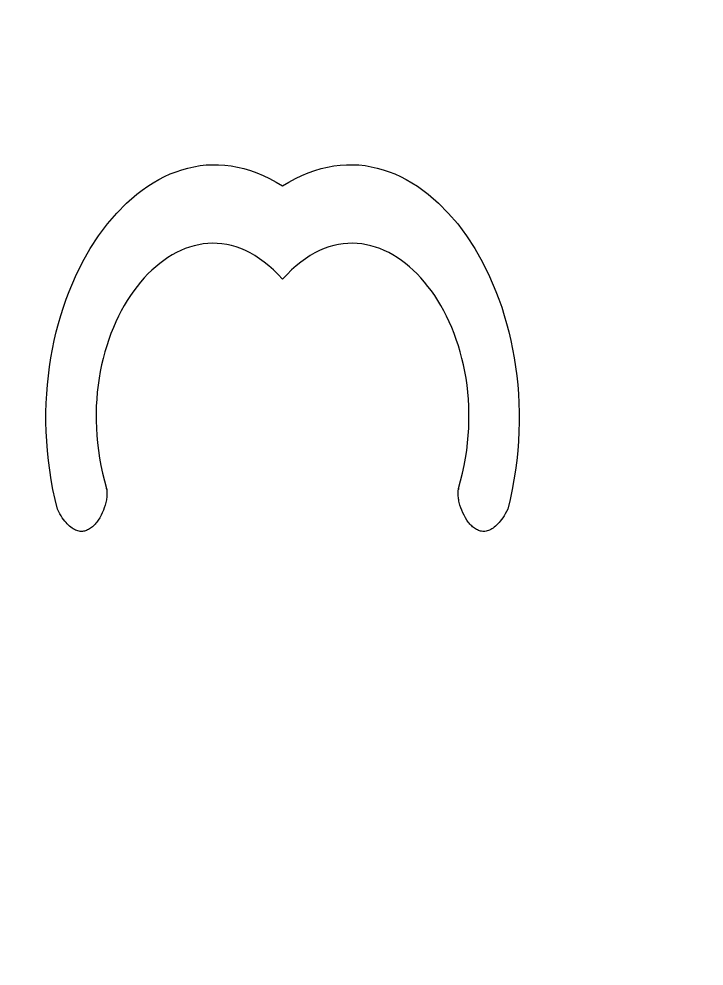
# Model space of a CAD drawing. Header units: centimetres. Extents: x -9.1 to 5.1, y -12.3 to 13.3.
# Drawn here: x 1.71 to 3.401, y 5.354 to 7.691 of the extents above; entities that cross this region are included whole.
import ezdxf

# ---------------------------------------------------------------- set-up
doc = ezdxf.new("R2010")
doc.units = ezdxf.units.CM
doc.header["$MEASUREMENT"] = 0
doc.layers.add('layer 1', color=7, linetype='Continuous')

msp = doc.modelspace()

# ---------------------------------------------------------------- linework, layer by layer
at = {"layer": 'layer 1', "color": 177}
for points, knots in [([(5.08841, 0.68839), (5.08841, 0.68839), (-9.09402, 0.68839), (-9.09402, 0.68839), (-9.09402, 0.68839), (-9.09402, 0.68839), (-9.09402, 13.34418), (-9.09402, 13.34418), (-9.09402, 13.34418), (-9.09402, 13.34418), (5.0911, 13.34418), (5.0911, 13.34418), (5.0911, 13.34418), (5.0911, 13.34418), (5.0911, 0.68839), (5.0911, 0.68839), (5.0911, 0.68839), (5.0911, 0.68839), (5.08841, 0.68839), (5.08841, 0.68839)], [0, 0, 0, 0, 0.1666667, 0.1666667, 0.1666667, 0.1666667, 0.3333333, 0.3333333, 0.3333333, 0.3333333, 0.5, 0.5, 0.5, 0.5, 0.6666667, 0.6666667, 0.6666667, 0.6666667, 1, 1, 1, 1]), ([(2.36044, 7.27854), (2.36044, 7.27854), (2.34454, 7.28825), (2.34454, 7.28825), (2.34454, 7.28825), (2.34454, 7.28825), (2.32865, 7.29694), (2.32865, 7.29694), (2.32865, 7.29694), (2.32865, 7.29694), (2.31277, 7.30459), (2.31277, 7.30459), (2.31277, 7.30459), (2.31277, 7.30459), (2.29691, 7.31125), (2.29691, 7.31125), (2.29691, 7.31125), (2.29691, 7.31125), (2.28107, 7.31692), (2.28107, 7.31692), (2.28107, 7.31692), (2.28107, 7.31692), (2.26529, 7.32162), (2.26529, 7.32162), (2.26529, 7.32162), (2.26529, 7.32162), (2.24956, 7.32537), (2.24956, 7.32537), (2.24956, 7.32537), (2.24956, 7.32537), (2.23389, 7.32817), (2.23389, 7.32817), (2.23389, 7.32817), (2.23389, 7.32817), (2.2183, 7.33006), (2.2183, 7.33006), (2.2183, 7.33006), (2.2183, 7.33006), (2.20279, 7.33103), (2.20279, 7.33103), (2.20279, 7.33103), (2.20279, 7.33103), (2.18738, 7.33112), (2.18738, 7.33112), (2.18738, 7.33112), (2.18738, 7.33112), (2.1721, 7.33033), (2.1721, 7.33033), (2.1721, 7.33033), (2.1721, 7.33033), (2.15691, 7.32868), (2.15691, 7.32868), (2.15691, 7.32868), (2.15691, 7.32868), (2.14186, 7.3262), (2.14186, 7.3262), (2.14186, 7.3262), (2.14186, 7.3262), (2.12697, 7.32287), (2.12697, 7.32287), (2.12697, 7.32287), (2.12697, 7.32287), (2.11223, 7.31875), (2.11223, 7.31875), (2.11223, 7.31875), (2.11223, 7.31875), (2.09764, 7.31382), (2.09764, 7.31382), (2.09764, 7.31382), (2.09764, 7.31382), (2.08325, 7.30812), (2.08325, 7.30812), (2.08325, 7.30812), (2.08325, 7.30812), (2.06903, 7.30166), (2.06903, 7.30166), (2.06903, 7.30166), (2.06903, 7.30166), (2.05502, 7.29445), (2.05502, 7.29445), (2.05502, 7.29445), (2.05502, 7.29445), (2.04121, 7.28651), (2.04121, 7.28651), (2.04121, 7.28651), (2.04121, 7.28651), (2.02764, 7.27785), (2.02764, 7.27785), (2.02764, 7.27785), (2.02764, 7.27785), (2.01428, 7.2685), (2.01428, 7.2685), (2.01428, 7.2685), (2.01428, 7.2685), (2.00118, 7.25847), (2.00118, 7.25847), (2.00118, 7.25847), (2.00118, 7.25847), (1.97573, 7.23641), (1.97573, 7.23641), (1.97573, 7.23641), (1.97573, 7.23641), (1.95141, 7.21181), (1.95141, 7.21181), (1.95141, 7.21181), (1.95141, 7.21181), (1.92829, 7.1848), (1.92829, 7.1848), (1.92829, 7.1848), (1.92829, 7.1848), (1.90644, 7.15552), (1.90644, 7.15552), (1.90644, 7.15552), (1.90644, 7.15552), (1.88598, 7.12407), (1.88598, 7.12407), (1.88598, 7.12407), (1.88598, 7.12407), (1.86697, 7.09061), (1.86697, 7.09061), (1.86697, 7.09061), (1.86697, 7.09061), (1.84952, 7.05524), (1.84952, 7.05524), (1.84952, 7.05524), (1.84952, 7.05524), (1.83374, 7.01811), (1.83374, 7.01811), (1.83374, 7.01811), (1.83374, 7.01811), (1.82647, 6.99892), (1.82647, 6.99892), (1.82647, 6.99892), (1.82647, 6.99892), (1.81965, 6.97934), (1.81965, 6.97934), (1.81965, 6.97934), (1.81965, 6.97934), (1.81331, 6.95936), (1.81331, 6.95936), (1.81331, 6.95936), (1.81331, 6.95936), (1.80741, 6.93904), (1.80741, 6.93904), (1.80741, 6.93904), (1.80741, 6.93904), (1.80202, 6.91837), (1.80202, 6.91837), (1.80202, 6.91837), (1.80202, 6.91837), (1.79708, 6.89737), (1.79708, 6.89737), (1.79708, 6.89737), (1.79708, 6.89737), (1.79268, 6.87605), (1.79268, 6.87605), (1.79268, 6.87605), (1.79268, 6.87605), (1.78875, 6.85443), (1.78875, 6.85443), (1.78875, 6.85443), (1.78875, 6.85443), (1.78538, 6.83253), (1.78538, 6.83253), (1.78538, 6.83253), (1.78538, 6.83253), (1.78252, 6.81037), (1.78252, 6.81037), (1.78252, 6.81037), (1.78252, 6.81037), (1.78021, 6.78795), (1.78021, 6.78795), (1.78021, 6.78795), (1.78021, 6.78795), (1.77846, 6.7653), (1.77846, 6.7653), (1.77846, 6.7653), (1.77846, 6.7653), (1.77728, 6.74244), (1.77728, 6.74244), (1.77728, 6.74244), (1.77728, 6.74244), (1.77666, 6.71937), (1.77666, 6.71937), (1.77666, 6.71937), (1.77666, 6.71937), (1.77664, 6.69611), (1.77664, 6.69611), (1.77664, 6.69611), (1.77664, 6.69611), (1.77723, 6.67268), (1.77723, 6.67268), (1.77723, 6.67268), (1.77723, 6.67268), (1.77843, 6.64911), (1.77843, 6.64911), (1.77843, 6.64911), (1.77843, 6.64911), (1.78024, 6.62539), (1.78024, 6.62539), (1.78024, 6.62539), (1.78024, 6.62539), (1.7827, 6.60154), (1.7827, 6.60154), (1.7827, 6.60154), (1.7827, 6.60154), (1.7858, 6.57761), (1.7858, 6.57761), (1.7858, 6.57761), (1.7858, 6.57761), (1.78954, 6.55356), (1.78954, 6.55356), (1.78954, 6.55356), (1.78954, 6.55356), (1.79397, 6.52945), (1.79397, 6.52945), (1.79397, 6.52945), (1.79397, 6.52945), (1.79908, 6.50529), (1.79908, 6.50529), (1.79908, 6.50529), (1.79908, 6.50529), (1.80486, 6.48107), (1.80486, 6.48107), (1.80486, 6.48107), (1.80486, 6.48107), (1.81095, 6.46987), (1.81095, 6.46987), (1.81095, 6.46987), (1.81095, 6.46987), (1.81399, 6.46481), (1.81399, 6.46481), (1.81399, 6.46481), (1.81399, 6.46481), (1.81703, 6.4601), (1.81703, 6.4601), (1.81703, 6.4601), (1.81703, 6.4601), (1.82006, 6.45572), (1.82006, 6.45572), (1.82006, 6.45572), (1.82006, 6.45572), (1.82309, 6.4517), (1.82309, 6.4517), (1.82309, 6.4517), (1.82309, 6.4517), (1.82611, 6.44799), (1.82611, 6.44799), (1.82611, 6.44799), (1.82611, 6.44799), (1.82911, 6.4446), (1.82911, 6.4446), (1.82911, 6.4446), (1.82911, 6.4446), (1.8321, 6.44154), (1.8321, 6.44154), (1.8321, 6.44154), (1.8321, 6.44154), (1.8351, 6.43876), (1.8351, 6.43876), (1.8351, 6.43876), (1.8351, 6.43876), (1.83806, 6.4363), (1.83806, 6.4363), (1.83806, 6.4363), (1.83806, 6.4363), (1.841, 6.43412), (1.841, 6.43412), (1.841, 6.43412), (1.841, 6.43412), (1.84394, 6.43222), (1.84394, 6.43222), (1.84394, 6.43222), (1.84394, 6.43222), (1.84685, 6.4306), (1.84685, 6.4306), (1.84685, 6.4306), (1.84685, 6.4306), (1.84973, 6.42925), (1.84973, 6.42925), (1.84973, 6.42925), (1.84973, 6.42925), (1.85261, 6.42815), (1.85261, 6.42815), (1.85261, 6.42815), (1.85261, 6.42815), (1.85545, 6.42731), (1.85545, 6.42731), (1.85545, 6.42731), (1.85545, 6.42731), (1.85826, 6.42671), (1.85826, 6.42671), (1.85826, 6.42671), (1.85826, 6.42671), (1.86103, 6.42635), (1.86103, 6.42635), (1.86103, 6.42635), (1.86103, 6.42635), (1.86378, 6.42623), (1.86378, 6.42623), (1.86378, 6.42623), (1.86378, 6.42623), (1.8665, 6.42631), (1.8665, 6.42631), (1.8665, 6.42631), (1.8665, 6.42631), (1.86918, 6.42661), (1.86918, 6.42661), (1.86918, 6.42661), (1.86918, 6.42661), (1.87182, 6.42712), (1.87182, 6.42712), (1.87182, 6.42712), (1.87182, 6.42712), (1.87442, 6.42784), (1.87442, 6.42784), (1.87442, 6.42784), (1.87442, 6.42784), (1.87699, 6.42874), (1.87699, 6.42874), (1.87699, 6.42874), (1.87699, 6.42874), (1.87952, 6.42982), (1.87952, 6.42982), (1.87952, 6.42982), (1.87952, 6.42982), (1.88199, 6.43109), (1.88199, 6.43109), (1.88199, 6.43109), (1.88199, 6.43109), (1.88443, 6.43251), (1.88443, 6.43251), (1.88443, 6.43251), (1.88443, 6.43251), (1.88682, 6.4341), (1.88682, 6.4341), (1.88682, 6.4341), (1.88682, 6.4341), (1.88914, 6.43584), (1.88914, 6.43584), (1.88914, 6.43584), (1.88914, 6.43584), (1.89142, 6.43772), (1.89142, 6.43772), (1.89142, 6.43772), (1.89142, 6.43772), (1.89365, 6.43975), (1.89365, 6.43975), (1.89365, 6.43975), (1.89365, 6.43975), (1.89583, 6.44191), (1.89583, 6.44191), (1.89583, 6.44191), (1.89583, 6.44191), (1.89794, 6.44419), (1.89794, 6.44419), (1.89794, 6.44419), (1.89794, 6.44419), (1.90002, 6.44659), (1.90002, 6.44659), (1.90002, 6.44659), (1.90002, 6.44659), (1.90202, 6.44908), (1.90202, 6.44908), (1.90202, 6.44908), (1.90202, 6.44908), (1.90582, 6.45438), (1.90582, 6.45438), (1.90582, 6.45438), (1.90582, 6.45438), (1.90937, 6.46001), (1.90937, 6.46001), (1.90937, 6.46001), (1.90937, 6.46001), (1.91265, 6.46592), (1.91265, 6.46592), (1.91265, 6.46592), (1.91265, 6.46592), (1.91563, 6.47206), (1.91563, 6.47206), (1.91563, 6.47206), (1.91563, 6.47206), (1.9183, 6.47834), (1.9183, 6.47834), (1.9183, 6.47834), (1.9183, 6.47834), (1.92065, 6.48473), (1.92065, 6.48473), (1.92065, 6.48473), (1.92065, 6.48473), (1.92268, 6.49116), (1.92268, 6.49116), (1.92268, 6.49116), (1.92268, 6.49116), (1.92435, 6.49754), (1.92435, 6.49754), (1.92435, 6.49754), (1.92435, 6.49754), (1.92505, 6.5007), (1.92505, 6.5007), (1.92505, 6.5007), (1.92505, 6.5007), (1.92565, 6.50384), (1.92565, 6.50384), (1.92565, 6.50384), (1.92565, 6.50384), (1.92616, 6.50694), (1.92616, 6.50694), (1.92616, 6.50694), (1.92616, 6.50694), (1.92659, 6.51), (1.92659, 6.51), (1.92659, 6.51), (1.92659, 6.51), (1.92691, 6.513), (1.92691, 6.513), (1.92691, 6.513), (1.92691, 6.513), (1.92713, 6.51595), (1.92713, 6.51595), (1.92713, 6.51595), (1.92713, 6.51595), (1.92724, 6.51884), (1.92724, 6.51884), (1.92724, 6.51884), (1.92724, 6.51884), (1.92725, 6.52164), (1.92725, 6.52164), (1.92725, 6.52164), (1.92725, 6.52164), (1.92716, 6.52435), (1.92716, 6.52435), (1.92716, 6.52435), (1.92716, 6.52435), (1.92696, 6.52699), (1.92696, 6.52699), (1.92696, 6.52699), (1.92696, 6.52699), (1.92683, 6.52826), (1.92683, 6.52826), (1.92683, 6.52826), (1.92683, 6.52826), (1.92666, 6.52953), (1.92666, 6.52953), (1.92666, 6.52953), (1.92666, 6.52953), (1.92624, 6.53195), (1.92624, 6.53195), (1.92624, 6.53195), (1.92624, 6.53195), (1.92666, 6.52953), (1.92666, 6.52953), (1.92666, 6.52953), (1.92666, 6.52953), (1.92648, 6.53074), (1.92648, 6.53074), (1.92648, 6.53074), (1.92648, 6.53074), (1.92624, 6.53195), (1.92624, 6.53195), (1.92624, 6.53195), (1.92624, 6.53195), (1.92098, 6.55089), (1.92098, 6.55089), (1.92098, 6.55089), (1.92098, 6.55089), (1.91633, 6.56977), (1.91633, 6.56977), (1.91633, 6.56977), (1.91633, 6.56977), (1.91232, 6.58859), (1.91232, 6.58859), (1.91232, 6.58859), (1.91232, 6.58859), (1.90889, 6.60734), (1.90889, 6.60734), (1.90889, 6.60734), (1.90889, 6.60734), (1.90607, 6.62598), (1.90607, 6.62598), (1.90607, 6.62598), (1.90607, 6.62598), (1.9038, 6.64451), (1.9038, 6.64451), (1.9038, 6.64451), (1.9038, 6.64451), (1.90213, 6.66292), (1.90213, 6.66292), (1.90213, 6.66292), (1.90213, 6.66292), (1.901, 6.6812), (1.901, 6.6812), (1.901, 6.6812), (1.901, 6.6812), (1.90043, 6.69931), (1.90043, 6.69931), (1.90043, 6.69931), (1.90043, 6.69931), (1.90038, 6.71727), (1.90038, 6.71727), (1.90038, 6.71727), (1.90038, 6.71727), (1.90087, 6.73504), (1.90087, 6.73504), (1.90087, 6.73504), (1.90087, 6.73504), (1.90184, 6.75261), (1.90184, 6.75261), (1.90184, 6.75261), (1.90184, 6.75261), (1.90333, 6.76999), (1.90333, 6.76999), (1.90333, 6.76999), (1.90333, 6.76999), (1.90529, 6.78713), (1.90529, 6.78713), (1.90529, 6.78713), (1.90529, 6.78713), (1.90774, 6.80403), (1.90774, 6.80403), (1.90774, 6.80403), (1.90774, 6.80403), (1.91064, 6.82069), (1.91064, 6.82069), (1.91064, 6.82069), (1.91064, 6.82069), (1.91399, 6.83709), (1.91399, 6.83709), (1.91399, 6.83709), (1.91399, 6.83709), (1.91779, 6.8532), (1.91779, 6.8532), (1.91779, 6.8532), (1.91779, 6.8532), (1.922, 6.86902), (1.922, 6.86902), (1.922, 6.86902), (1.922, 6.86902), (1.92663, 6.88453), (1.92663, 6.88453), (1.92663, 6.88453), (1.92663, 6.88453), (1.93165, 6.89972), (1.93165, 6.89972), (1.93165, 6.89972), (1.93165, 6.89972), (1.93709, 6.91458), (1.93709, 6.91458), (1.93709, 6.91458), (1.93709, 6.91458), (1.9429, 6.92909), (1.9429, 6.92909), (1.9429, 6.92909), (1.9429, 6.92909), (1.94906, 6.94323), (1.94906, 6.94323), (1.94906, 6.94323), (1.94906, 6.94323), (1.95559, 6.95699), (1.95559, 6.95699), (1.95559, 6.95699), (1.95559, 6.95699), (1.96246, 6.97036), (1.96246, 6.97036), (1.96246, 6.97036), (1.96246, 6.97036), (1.96965, 6.98332), (1.96965, 6.98332), (1.96965, 6.98332), (1.96965, 6.98332), (1.97717, 6.99587), (1.97717, 6.99587), (1.97717, 6.99587), (1.97717, 6.99587), (1.98499, 7.00798), (1.98499, 7.00798), (1.98499, 7.00798), (1.98499, 7.00798), (1.99313, 7.01964), (1.99313, 7.01964), (1.99313, 7.01964), (1.99313, 7.01964), (2.00153, 7.03084), (2.00153, 7.03084), (2.00153, 7.03084), (2.00153, 7.03084), (2.0102, 7.04157), (2.0102, 7.04157), (2.0102, 7.04157), (2.0102, 7.04157), (2.01914, 7.05179), (2.01914, 7.05179), (2.01914, 7.05179), (2.01914, 7.05179), (2.02833, 7.06151), (2.02833, 7.06151), (2.02833, 7.06151), (2.02833, 7.06151), (2.03775, 7.07071), (2.03775, 7.07071), (2.03775, 7.07071), (2.03775, 7.07071), (2.0474, 7.07939), (2.0474, 7.07939), (2.0474, 7.07939), (2.0474, 7.07939), (2.05726, 7.08752), (2.05726, 7.08752), (2.05726, 7.08752), (2.05726, 7.08752), (2.06731, 7.09507), (2.06731, 7.09507), (2.06731, 7.09507), (2.06731, 7.09507), (2.07757, 7.10207), (2.07757, 7.10207), (2.07757, 7.10207), (2.07757, 7.10207), (2.08799, 7.10846), (2.08799, 7.10846), (2.08799, 7.10846), (2.08799, 7.10846), (2.09858, 7.11426), (2.09858, 7.11426), (2.09858, 7.11426), (2.09858, 7.11426), (2.10933, 7.11943), (2.10933, 7.11943), (2.10933, 7.11943), (2.10933, 7.11943), (2.12022, 7.12398), (2.12022, 7.12398), (2.12022, 7.12398), (2.12022, 7.12398), (2.13123, 7.12787), (2.13123, 7.12787), (2.13123, 7.12787), (2.13123, 7.12787), (2.14235, 7.13111), (2.14235, 7.13111), (2.14235, 7.13111), (2.14235, 7.13111), (2.15359, 7.13367), (2.15359, 7.13367), (2.15359, 7.13367), (2.15359, 7.13367), (2.16492, 7.13554), (2.16492, 7.13554), (2.16492, 7.13554), (2.16492, 7.13554), (2.17635, 7.13672), (2.17635, 7.13672), (2.17635, 7.13672), (2.17635, 7.13672), (2.18782, 7.13717), (2.18782, 7.13717), (2.18782, 7.13717), (2.18782, 7.13717), (2.19937, 7.13689), (2.19937, 7.13689), (2.19937, 7.13689), (2.19937, 7.13689), (2.21096, 7.13587), (2.21096, 7.13587), (2.21096, 7.13587), (2.21096, 7.13587), (2.22258, 7.13408), (2.22258, 7.13408), (2.22258, 7.13408), (2.22258, 7.13408), (2.23423, 7.13153), (2.23423, 7.13153), (2.23423, 7.13153), (2.23423, 7.13153), (2.24589, 7.12818), (2.24589, 7.12818), (2.24589, 7.12818), (2.24589, 7.12818), (2.25754, 7.12404), (2.25754, 7.12404), (2.25754, 7.12404), (2.25754, 7.12404), (2.26919, 7.11908), (2.26919, 7.11908), (2.26919, 7.11908), (2.26919, 7.11908), (2.2808, 7.1133), (2.2808, 7.1133), (2.2808, 7.1133), (2.2808, 7.1133), (2.2924, 7.10666), (2.2924, 7.10666), (2.2924, 7.10666), (2.2924, 7.10666), (2.30392, 7.09917), (2.30392, 7.09917), (2.30392, 7.09917), (2.30392, 7.09917), (2.31538, 7.0908), (2.31538, 7.0908), (2.31538, 7.0908), (2.31538, 7.0908), (2.32679, 7.08155), (2.32679, 7.08155), (2.32679, 7.08155), (2.32679, 7.08155), (2.3381, 7.0714), (2.3381, 7.0714), (2.3381, 7.0714), (2.3381, 7.0714), (2.34931, 7.06034), (2.34931, 7.06034), (2.34931, 7.06034), (2.34931, 7.06034), (2.36044, 7.04834), (2.36044, 7.04834), (2.36044, 7.04834), (2.36044, 7.04834), (2.37156, 7.06034), (2.37156, 7.06034), (2.37156, 7.06034), (2.37156, 7.06034), (2.38276, 7.0714), (2.38276, 7.0714), (2.38276, 7.0714), (2.38276, 7.0714), (2.39408, 7.08155), (2.39408, 7.08155), (2.39408, 7.08155), (2.39408, 7.08155), (2.40548, 7.0908), (2.40548, 7.0908), (2.40548, 7.0908), (2.40548, 7.0908), (2.41696, 7.09917), (2.41696, 7.09917), (2.41696, 7.09917), (2.41696, 7.09917), (2.42848, 7.10666), (2.42848, 7.10666), (2.42848, 7.10666), (2.42848, 7.10666), (2.44007, 7.1133), (2.44007, 7.1133), (2.44007, 7.1133), (2.44007, 7.1133), (2.45169, 7.11908), (2.45169, 7.11908), (2.45169, 7.11908), (2.45169, 7.11908), (2.46334, 7.12404), (2.46334, 7.12404), (2.46334, 7.12404), (2.46334, 7.12404), (2.47499, 7.12818), (2.47499, 7.12818), (2.47499, 7.12818), (2.47499, 7.12818), (2.48665, 7.13153), (2.48665, 7.13153), (2.48665, 7.13153), (2.48665, 7.13153), (2.4983, 7.13408), (2.4983, 7.13408), (2.4983, 7.13408), (2.4983, 7.13408), (2.50992, 7.13587), (2.50992, 7.13587), (2.50992, 7.13587), (2.50992, 7.13587), (2.52151, 7.13689), (2.52151, 7.13689), (2.52151, 7.13689), (2.52151, 7.13689), (2.53304, 7.13717), (2.53304, 7.13717), (2.53304, 7.13717), (2.53304, 7.13717), (2.54453, 7.13672), (2.54453, 7.13672), (2.54453, 7.13672), (2.54453, 7.13672), (2.55595, 7.13554), (2.55595, 7.13554), (2.55595, 7.13554), (2.55595, 7.13554), (2.56728, 7.13367), (2.56728, 7.13367), (2.56728, 7.13367), (2.56728, 7.13367), (2.57853, 7.13111), (2.57853, 7.13111), (2.57853, 7.13111), (2.57853, 7.13111), (2.58965, 7.12787), (2.58965, 7.12787), (2.58965, 7.12787), (2.58965, 7.12787), (2.60066, 7.12398), (2.60066, 7.12398), (2.60066, 7.12398), (2.60066, 7.12398), (2.61155, 7.11943), (2.61155, 7.11943), (2.61155, 7.11943), (2.61155, 7.11943), (2.6223, 7.11426), (2.6223, 7.11426), (2.6223, 7.11426), (2.6223, 7.11426), (2.63288, 7.10846), (2.63288, 7.10846), (2.63288, 7.10846), (2.63288, 7.10846), (2.64331, 7.10207), (2.64331, 7.10207), (2.64331, 7.10207), (2.64331, 7.10207), (2.65357, 7.09507), (2.65357, 7.09507), (2.65357, 7.09507), (2.65357, 7.09507), (2.66362, 7.08752), (2.66362, 7.08752), (2.66362, 7.08752), (2.66362, 7.08752), (2.67348, 7.07939), (2.67348, 7.07939), (2.67348, 7.07939), (2.67348, 7.07939), (2.68311, 7.07071), (2.68311, 7.07071), (2.68311, 7.07071), (2.68311, 7.07071), (2.69255, 7.06151), (2.69255, 7.06151), (2.69255, 7.06151), (2.69255, 7.06151), (2.70172, 7.05179), (2.70172, 7.05179), (2.70172, 7.05179), (2.70172, 7.05179), (2.71067, 7.04157), (2.71067, 7.04157), (2.71067, 7.04157), (2.71067, 7.04157), (2.71935, 7.03084), (2.71935, 7.03084), (2.71935, 7.03084), (2.71935, 7.03084), (2.72775, 7.01964), (2.72775, 7.01964), (2.72775, 7.01964), (2.72775, 7.01964), (2.73587, 7.00798), (2.73587, 7.00798), (2.73587, 7.00798), (2.73587, 7.00798), (2.74369, 6.99587), (2.74369, 6.99587), (2.74369, 6.99587), (2.74369, 6.99587), (2.75122, 6.98332), (2.75122, 6.98332), (2.75122, 6.98332), (2.75122, 6.98332), (2.75842, 6.97036), (2.75842, 6.97036), (2.75842, 6.97036), (2.75842, 6.97036), (2.76529, 6.95699), (2.76529, 6.95699), (2.76529, 6.95699), (2.76529, 6.95699), (2.77182, 6.94323), (2.77182, 6.94323), (2.77182, 6.94323), (2.77182, 6.94323), (2.77798, 6.92909), (2.77798, 6.92909), (2.77798, 6.92909), (2.77798, 6.92909), (2.78378, 6.91458), (2.78378, 6.91458), (2.78378, 6.91458), (2.78378, 6.91458), (2.78923, 6.89972), (2.78923, 6.89972), (2.78923, 6.89972), (2.78923, 6.89972), (2.79425, 6.88453), (2.79425, 6.88453), (2.79425, 6.88453), (2.79425, 6.88453), (2.79888, 6.86902), (2.79888, 6.86902), (2.79888, 6.86902), (2.79888, 6.86902), (2.80309, 6.8532), (2.80309, 6.8532), (2.80309, 6.8532), (2.80309, 6.8532), (2.80689, 6.83709), (2.80689, 6.83709), (2.80689, 6.83709), (2.80689, 6.83709), (2.81024, 6.82069), (2.81024, 6.82069), (2.81024, 6.82069), (2.81024, 6.82069), (2.81314, 6.80403), (2.81314, 6.80403), (2.81314, 6.80403), (2.81314, 6.80403), (2.81559, 6.78713), (2.81559, 6.78713), (2.81559, 6.78713), (2.81559, 6.78713), (2.81755, 6.76999), (2.81755, 6.76999), (2.81755, 6.76999), (2.81755, 6.76999), (2.81904, 6.75261), (2.81904, 6.75261), (2.81904, 6.75261), (2.81904, 6.75261), (2.82001, 6.73504), (2.82001, 6.73504), (2.82001, 6.73504), (2.82001, 6.73504), (2.8205, 6.71727), (2.8205, 6.71727), (2.8205, 6.71727), (2.8205, 6.71727), (2.82045, 6.69931), (2.82045, 6.69931), (2.82045, 6.69931), (2.82045, 6.69931), (2.81987, 6.6812), (2.81987, 6.6812), (2.81987, 6.6812), (2.81987, 6.6812), (2.81875, 6.66292), (2.81875, 6.66292), (2.81875, 6.66292), (2.81875, 6.66292), (2.81706, 6.64451), (2.81706, 6.64451), (2.81706, 6.64451), (2.81706, 6.64451), (2.81481, 6.62598), (2.81481, 6.62598), (2.81481, 6.62598), (2.81481, 6.62598), (2.81199, 6.60734), (2.81199, 6.60734), (2.81199, 6.60734), (2.81199, 6.60734), (2.80856, 6.58859), (2.80856, 6.58859), (2.80856, 6.58859), (2.80856, 6.58859), (2.80454, 6.56977), (2.80454, 6.56977), (2.80454, 6.56977), (2.80454, 6.56977), (2.7999, 6.55089), (2.7999, 6.55089), (2.7999, 6.55089), (2.7999, 6.55089), (2.79463, 6.53195), (2.79463, 6.53195), (2.79463, 6.53195), (2.79463, 6.53195), (2.7944, 6.53074), (2.7944, 6.53074), (2.7944, 6.53074), (2.7944, 6.53074), (2.79421, 6.52953), (2.79421, 6.52953), (2.79421, 6.52953), (2.79421, 6.52953), (2.79463, 6.53195), (2.79463, 6.53195), (2.79463, 6.53195), (2.79463, 6.53195), (2.79421, 6.52953), (2.79421, 6.52953), (2.79421, 6.52953), (2.79421, 6.52953), (2.79404, 6.52826), (2.79404, 6.52826), (2.79404, 6.52826), (2.79404, 6.52826), (2.7939, 6.52699), (2.7939, 6.52699), (2.7939, 6.52699), (2.7939, 6.52699), (2.79371, 6.52435), (2.79371, 6.52435), (2.79371, 6.52435), (2.79371, 6.52435), (2.79361, 6.52164), (2.79361, 6.52164), (2.79361, 6.52164), (2.79361, 6.52164), (2.79364, 6.51884), (2.79364, 6.51884), (2.79364, 6.51884), (2.79364, 6.51884), (2.79375, 6.51595), (2.79375, 6.51595), (2.79375, 6.51595), (2.79375, 6.51595), (2.79396, 6.513), (2.79396, 6.513), (2.79396, 6.513), (2.79396, 6.513), (2.79429, 6.51), (2.79429, 6.51), (2.79429, 6.51), (2.79429, 6.51), (2.7947, 6.50694), (2.7947, 6.50694), (2.7947, 6.50694), (2.7947, 6.50694), (2.79521, 6.50384), (2.79521, 6.50384), (2.79521, 6.50384), (2.79521, 6.50384), (2.79583, 6.5007), (2.79583, 6.5007), (2.79583, 6.5007), (2.79583, 6.5007), (2.79651, 6.49754), (2.79651, 6.49754), (2.79651, 6.49754), (2.79651, 6.49754), (2.7982, 6.49116), (2.7982, 6.49116), (2.7982, 6.49116), (2.7982, 6.49116), (2.80023, 6.48473), (2.80023, 6.48473), (2.80023, 6.48473), (2.80023, 6.48473), (2.80258, 6.47834), (2.80258, 6.47834), (2.80258, 6.47834), (2.80258, 6.47834), (2.80525, 6.47206), (2.80525, 6.47206), (2.80525, 6.47206), (2.80525, 6.47206), (2.80822, 6.46592), (2.80822, 6.46592), (2.80822, 6.46592), (2.80822, 6.46592), (2.81151, 6.46001), (2.81151, 6.46001), (2.81151, 6.46001), (2.81151, 6.46001), (2.81506, 6.45438), (2.81506, 6.45438), (2.81506, 6.45438), (2.81506, 6.45438), (2.81886, 6.44908), (2.81886, 6.44908), (2.81886, 6.44908), (2.81886, 6.44908), (2.82086, 6.44659), (2.82086, 6.44659), (2.82086, 6.44659), (2.82086, 6.44659), (2.82292, 6.44419), (2.82292, 6.44419), (2.82292, 6.44419), (2.82292, 6.44419), (2.82505, 6.44191), (2.82505, 6.44191), (2.82505, 6.44191), (2.82505, 6.44191), (2.82722, 6.43975), (2.82722, 6.43975), (2.82722, 6.43975), (2.82722, 6.43975), (2.82946, 6.43772), (2.82946, 6.43772), (2.82946, 6.43772), (2.82946, 6.43772), (2.83173, 6.43584), (2.83173, 6.43584), (2.83173, 6.43584), (2.83173, 6.43584), (2.83406, 6.4341), (2.83406, 6.4341), (2.83406, 6.4341), (2.83406, 6.4341), (2.83645, 6.43251), (2.83645, 6.43251), (2.83645, 6.43251), (2.83645, 6.43251), (2.83888, 6.43109), (2.83888, 6.43109), (2.83888, 6.43109), (2.83888, 6.43109), (2.84136, 6.42982), (2.84136, 6.42982), (2.84136, 6.42982), (2.84136, 6.42982), (2.84388, 6.42874), (2.84388, 6.42874), (2.84388, 6.42874), (2.84388, 6.42874), (2.84645, 6.42784), (2.84645, 6.42784), (2.84645, 6.42784), (2.84645, 6.42784), (2.84904, 6.42712), (2.84904, 6.42712), (2.84904, 6.42712), (2.84904, 6.42712), (2.85169, 6.42661), (2.85169, 6.42661), (2.85169, 6.42661), (2.85169, 6.42661), (2.85438, 6.42631), (2.85438, 6.42631), (2.85438, 6.42631), (2.85438, 6.42631), (2.85709, 6.42623), (2.85709, 6.42623), (2.85709, 6.42623), (2.85709, 6.42623), (2.85983, 6.42635), (2.85983, 6.42635), (2.85983, 6.42635), (2.85983, 6.42635), (2.86262, 6.42671), (2.86262, 6.42671), (2.86262, 6.42671), (2.86262, 6.42671), (2.86543, 6.42731), (2.86543, 6.42731), (2.86543, 6.42731), (2.86543, 6.42731), (2.86827, 6.42815), (2.86827, 6.42815), (2.86827, 6.42815), (2.86827, 6.42815), (2.87114, 6.42925), (2.87114, 6.42925), (2.87114, 6.42925), (2.87114, 6.42925), (2.87403, 6.4306), (2.87403, 6.4306), (2.87403, 6.4306), (2.87403, 6.4306), (2.87694, 6.43222), (2.87694, 6.43222), (2.87694, 6.43222), (2.87694, 6.43222), (2.87987, 6.43412), (2.87987, 6.43412), (2.87987, 6.43412), (2.87987, 6.43412), (2.88282, 6.4363), (2.88282, 6.4363), (2.88282, 6.4363), (2.88282, 6.4363), (2.88578, 6.43876), (2.88578, 6.43876), (2.88578, 6.43876), (2.88578, 6.43876), (2.88877, 6.44154), (2.88877, 6.44154), (2.88877, 6.44154), (2.88877, 6.44154), (2.89176, 6.4446), (2.89176, 6.4446), (2.89176, 6.4446), (2.89176, 6.4446), (2.89476, 6.44799), (2.89476, 6.44799), (2.89476, 6.44799), (2.89476, 6.44799), (2.89779, 6.4517), (2.89779, 6.4517), (2.89779, 6.4517), (2.89779, 6.4517), (2.90081, 6.45572), (2.90081, 6.45572), (2.90081, 6.45572), (2.90081, 6.45572), (2.90385, 6.4601), (2.90385, 6.4601), (2.90385, 6.4601), (2.90385, 6.4601), (2.90689, 6.46481), (2.90689, 6.46481), (2.90689, 6.46481), (2.90689, 6.46481), (2.90993, 6.46987), (2.90993, 6.46987), (2.90993, 6.46987), (2.90993, 6.46987), (2.91601, 6.48107), (2.91601, 6.48107), (2.91601, 6.48107), (2.91601, 6.48107), (2.9218, 6.50529), (2.9218, 6.50529), (2.9218, 6.50529), (2.9218, 6.50529), (2.9269, 6.52945), (2.9269, 6.52945), (2.9269, 6.52945), (2.9269, 6.52945), (2.93132, 6.55356), (2.93132, 6.55356), (2.93132, 6.55356), (2.93132, 6.55356), (2.93507, 6.57761), (2.93507, 6.57761), (2.93507, 6.57761), (2.93507, 6.57761), (2.93817, 6.60154), (2.93817, 6.60154), (2.93817, 6.60154), (2.93817, 6.60154), (2.94063, 6.62539), (2.94063, 6.62539), (2.94063, 6.62539), (2.94063, 6.62539), (2.94245, 6.64911), (2.94245, 6.64911), (2.94245, 6.64911), (2.94245, 6.64911), (2.94365, 6.67268), (2.94365, 6.67268), (2.94365, 6.67268), (2.94365, 6.67268), (2.94423, 6.69611), (2.94423, 6.69611), (2.94423, 6.69611), (2.94423, 6.69611), (2.94422, 6.71937), (2.94422, 6.71937), (2.94422, 6.71937), (2.94422, 6.71937), (2.9436, 6.74244), (2.9436, 6.74244), (2.9436, 6.74244), (2.9436, 6.74244), (2.94242, 6.7653), (2.94242, 6.7653), (2.94242, 6.7653), (2.94242, 6.7653), (2.94067, 6.78795), (2.94067, 6.78795), (2.94067, 6.78795), (2.94067, 6.78795), (2.93836, 6.81037), (2.93836, 6.81037), (2.93836, 6.81037), (2.93836, 6.81037), (2.9355, 6.83253), (2.9355, 6.83253), (2.9355, 6.83253), (2.9355, 6.83253), (2.93211, 6.85443), (2.93211, 6.85443), (2.93211, 6.85443), (2.93211, 6.85443), (2.9282, 6.87605), (2.9282, 6.87605), (2.9282, 6.87605), (2.9282, 6.87605), (2.92379, 6.89737), (2.92379, 6.89737), (2.92379, 6.89737), (2.92379, 6.89737), (2.91886, 6.91837), (2.91886, 6.91837), (2.91886, 6.91837), (2.91886, 6.91837), (2.91346, 6.93904), (2.91346, 6.93904), (2.91346, 6.93904), (2.91346, 6.93904), (2.90756, 6.95936), (2.90756, 6.95936), (2.90756, 6.95936), (2.90756, 6.95936), (2.90121, 6.97934), (2.90121, 6.97934), (2.90121, 6.97934), (2.90121, 6.97934), (2.8944, 6.99892), (2.8944, 6.99892), (2.8944, 6.99892), (2.8944, 6.99892), (2.88714, 7.01811), (2.88714, 7.01811), (2.88714, 7.01811), (2.88714, 7.01811), (2.87135, 7.05524), (2.87135, 7.05524), (2.87135, 7.05524), (2.87135, 7.05524), (2.85389, 7.09061), (2.85389, 7.09061), (2.85389, 7.09061), (2.85389, 7.09061), (2.8349, 7.12407), (2.8349, 7.12407), (2.8349, 7.12407), (2.8349, 7.12407), (2.81444, 7.15552), (2.81444, 7.15552), (2.81444, 7.15552), (2.81444, 7.15552), (2.79259, 7.1848), (2.79259, 7.1848), (2.79259, 7.1848), (2.79259, 7.1848), (2.76947, 7.21181), (2.76947, 7.21181), (2.76947, 7.21181), (2.76947, 7.21181), (2.74513, 7.23641), (2.74513, 7.23641), (2.74513, 7.23641), (2.74513, 7.23641), (2.7197, 7.25847), (2.7197, 7.25847), (2.7197, 7.25847), (2.7197, 7.25847), (2.7066, 7.2685), (2.7066, 7.2685), (2.7066, 7.2685), (2.7066, 7.2685), (2.69324, 7.27785), (2.69324, 7.27785), (2.69324, 7.27785), (2.69324, 7.27785), (2.67965, 7.28651), (2.67965, 7.28651), (2.67965, 7.28651), (2.67965, 7.28651), (2.66585, 7.29445), (2.66585, 7.29445), (2.66585, 7.29445), (2.66585, 7.29445), (2.65184, 7.30166), (2.65184, 7.30166), (2.65184, 7.30166), (2.65184, 7.30166), (2.63763, 7.30812), (2.63763, 7.30812), (2.63763, 7.30812), (2.63763, 7.30812), (2.62323, 7.31382), (2.62323, 7.31382), (2.62323, 7.31382), (2.62323, 7.31382), (2.60865, 7.31875), (2.60865, 7.31875), (2.60865, 7.31875), (2.60865, 7.31875), (2.5939, 7.32287), (2.5939, 7.32287), (2.5939, 7.32287), (2.5939, 7.32287), (2.579, 7.3262), (2.579, 7.3262), (2.579, 7.3262), (2.579, 7.3262), (2.56397, 7.32868), (2.56397, 7.32868), (2.56397, 7.32868), (2.56397, 7.32868), (2.54878, 7.33033), (2.54878, 7.33033), (2.54878, 7.33033), (2.54878, 7.33033), (2.53348, 7.33112), (2.53348, 7.33112), (2.53348, 7.33112), (2.53348, 7.33112), (2.51807, 7.33103), (2.51807, 7.33103), (2.51807, 7.33103), (2.51807, 7.33103), (2.50257, 7.33006), (2.50257, 7.33006), (2.50257, 7.33006), (2.50257, 7.33006), (2.48699, 7.32817), (2.48699, 7.32817), (2.48699, 7.32817), (2.48699, 7.32817), (2.47131, 7.32537), (2.47131, 7.32537), (2.47131, 7.32537), (2.47131, 7.32537), (2.45559, 7.32162), (2.45559, 7.32162), (2.45559, 7.32162), (2.45559, 7.32162), (2.4398, 7.31692), (2.4398, 7.31692), (2.4398, 7.31692), (2.4398, 7.31692), (2.42397, 7.31125), (2.42397, 7.31125), (2.42397, 7.31125), (2.42397, 7.31125), (2.40811, 7.30459), (2.40811, 7.30459), (2.40811, 7.30459), (2.40811, 7.30459), (2.39222, 7.29694), (2.39222, 7.29694), (2.39222, 7.29694), (2.39222, 7.29694), (2.37634, 7.28825), (2.37634, 7.28825), (2.37634, 7.28825), (2.37634, 7.28825), (2.36044, 7.27854), (2.36044, 7.27854)], [0, 0, 0, 0, 0.0027855, 0.0027855, 0.0027855, 0.0027855, 0.005571, 0.005571, 0.005571, 0.005571, 0.0083565, 0.0083565, 0.0083565, 0.0083565, 0.0111421, 0.0111421, 0.0111421, 0.0111421, 0.0139276, 0.0139276, 0.0139276, 0.0139276, 0.0167131, 0.0167131, 0.0167131, 0.0167131, 0.0194986, 0.0194986, 0.0194986, 0.0194986, 0.0222841, 0.0222841, 0.0222841, 0.0222841, 0.0250696, 0.0250696, 0.0250696, 0.0250696, 0.0278552, 0.0278552, 0.0278552, 0.0278552, 0.0306407, 0.0306407, 0.0306407, 0.0306407, 0.0334262, 0.0334262, 0.0334262, 0.0334262, 0.0362117, 0.0362117, 0.0362117, 0.0362117, 0.0389972, 0.0389972, 0.0389972, 0.0389972, 0.0417827, 0.0417827, 0.0417827, 0.0417827, 0.0445682, 0.0445682, 0.0445682, 0.0445682, 0.0473538, 0.0473538, 0.0473538, 0.0473538, 0.0501393, 0.0501393, 0.0501393, 0.0501393, 0.0529248, 0.0529248, 0.0529248, 0.0529248, 0.0557103, 0.0557103, 0.0557103, 0.0557103, 0.0584958, 0.0584958, 0.0584958, 0.0584958, 0.0612813, 0.0612813, 0.0612813, 0.0612813, 0.0640669, 0.0640669, 0.0640669, 0.0640669, 0.0668524, 0.0668524, 0.0668524, 0.0668524, 0.0696379, 0.0696379, 0.0696379, 0.0696379, 0.0724234, 0.0724234, 0.0724234, 0.0724234, 0.0752089, 0.0752089, 0.0752089, 0.0752089, 0.0779944, 0.0779944, 0.0779944, 0.0779944, 0.0807799, 0.0807799, 0.0807799, 0.0807799, 0.0835655, 0.0835655, 0.0835655, 0.0835655, 0.086351, 0.086351, 0.086351, 0.086351, 0.0891365, 0.0891365, 0.0891365, 0.0891365, 0.091922, 0.091922, 0.091922, 0.091922, 0.0947075, 0.0947075, 0.0947075, 0.0947075, 0.097493, 0.097493, 0.097493, 0.097493, 0.1002786, 0.1002786, 0.1002786, 0.1002786, 0.1030641, 0.1030641, 0.1030641, 0.1030641, 0.1058496, 0.1058496, 0.1058496, 0.1058496, 0.1086351, 0.1086351, 0.1086351, 0.1086351, 0.1114206, 0.1114206, 0.1114206, 0.1114206, 0.1142061, 0.1142061, 0.1142061, 0.1142061, 0.1169916, 0.1169916, 0.1169916, 0.1169916, 0.1197772, 0.1197772, 0.1197772, 0.1197772, 0.1225627, 0.1225627, 0.1225627, 0.1225627, 0.1253482, 0.1253482, 0.1253482, 0.1253482, 0.1281337, 0.1281337, 0.1281337, 0.1281337, 0.1309192, 0.1309192, 0.1309192, 0.1309192, 0.1337047, 0.1337047, 0.1337047, 0.1337047, 0.1364903, 0.1364903, 0.1364903, 0.1364903, 0.1392758, 0.1392758, 0.1392758, 0.1392758, 0.1420613, 0.1420613, 0.1420613, 0.1420613, 0.1448468, 0.1448468, 0.1448468, 0.1448468, 0.1476323, 0.1476323, 0.1476323, 0.1476323, 0.1504178, 0.1504178, 0.1504178, 0.1504178, 0.1532033, 0.1532033, 0.1532033, 0.1532033, 0.1559889, 0.1559889, 0.1559889, 0.1559889, 0.1587744, 0.1587744, 0.1587744, 0.1587744, 0.1615599, 0.1615599, 0.1615599, 0.1615599, 0.1643454, 0.1643454, 0.1643454, 0.1643454, 0.1671309, 0.1671309, 0.1671309, 0.1671309, 0.1699164, 0.1699164, 0.1699164, 0.1699164, 0.1727019, 0.1727019, 0.1727019, 0.1727019, 0.1754875, 0.1754875, 0.1754875, 0.1754875, 0.178273, 0.178273, 0.178273, 0.178273, 0.1810585, 0.1810585, 0.1810585, 0.1810585, 0.183844, 0.183844, 0.183844, 0.183844, 0.1866295, 0.1866295, 0.1866295, 0.1866295, 0.189415, 0.189415, 0.189415, 0.189415, 0.1922006, 0.1922006, 0.1922006, 0.1922006, 0.1949861, 0.1949861, 0.1949861, 0.1949861, 0.1977716, 0.1977716, 0.1977716, 0.1977716, 0.2005571, 0.2005571, 0.2005571, 0.2005571, 0.2033426, 0.2033426, 0.2033426, 0.2033426, 0.2061281, 0.2061281, 0.2061281, 0.2061281, 0.2089136, 0.2089136, 0.2089136, 0.2089136, 0.2116992, 0.2116992, 0.2116992, 0.2116992, 0.2144847, 0.2144847, 0.2144847, 0.2144847, 0.2172702, 0.2172702, 0.2172702, 0.2172702, 0.2200557, 0.2200557, 0.2200557, 0.2200557, 0.2228412, 0.2228412, 0.2228412, 0.2228412, 0.2256267, 0.2256267, 0.2256267, 0.2256267, 0.2284123, 0.2284123, 0.2284123, 0.2284123, 0.2311978, 0.2311978, 0.2311978, 0.2311978, 0.2339833, 0.2339833, 0.2339833, 0.2339833, 0.2367688, 0.2367688, 0.2367688, 0.2367688, 0.2395543, 0.2395543, 0.2395543, 0.2395543, 0.2423398, 0.2423398, 0.2423398, 0.2423398, 0.2451253, 0.2451253, 0.2451253, 0.2451253, 0.2479109, 0.2479109, 0.2479109, 0.2479109, 0.2506964, 0.2506964, 0.2506964, 0.2506964, 0.2534819, 0.2534819, 0.2534819, 0.2534819, 0.2562674, 0.2562674, 0.2562674, 0.2562674, 0.2590529, 0.2590529, 0.2590529, 0.2590529, 0.2618384, 0.2618384, 0.2618384, 0.2618384, 0.264624, 0.264624, 0.264624, 0.264624, 0.2674095, 0.2674095, 0.2674095, 0.2674095, 0.270195, 0.270195, 0.270195, 0.270195, 0.2729805, 0.2729805, 0.2729805, 0.2729805, 0.275766, 0.275766, 0.275766, 0.275766, 0.2785515, 0.2785515, 0.2785515, 0.2785515, 0.281337, 0.281337, 0.281337, 0.281337, 0.2841226, 0.2841226, 0.2841226, 0.2841226, 0.2869081, 0.2869081, 0.2869081, 0.2869081, 0.2896936, 0.2896936, 0.2896936, 0.2896936, 0.2924791, 0.2924791, 0.2924791, 0.2924791, 0.2952646, 0.2952646, 0.2952646, 0.2952646, 0.2980501, 0.2980501, 0.2980501, 0.2980501, 0.3008357, 0.3008357, 0.3008357, 0.3008357, 0.3036212, 0.3036212, 0.3036212, 0.3036212, 0.3064067, 0.3064067, 0.3064067, 0.3064067, 0.3091922, 0.3091922, 0.3091922, 0.3091922, 0.3119777, 0.3119777, 0.3119777, 0.3119777, 0.3147632, 0.3147632, 0.3147632, 0.3147632, 0.3175487, 0.3175487, 0.3175487, 0.3175487, 0.3203343, 0.3203343, 0.3203343, 0.3203343, 0.3231198, 0.3231198, 0.3231198, 0.3231198, 0.3259053, 0.3259053, 0.3259053, 0.3259053, 0.3286908, 0.3286908, 0.3286908, 0.3286908, 0.3314763, 0.3314763, 0.3314763, 0.3314763, 0.3342618, 0.3342618, 0.3342618, 0.3342618, 0.3370474, 0.3370474, 0.3370474, 0.3370474, 0.3398329, 0.3398329, 0.3398329, 0.3398329, 0.3426184, 0.3426184, 0.3426184, 0.3426184, 0.3454039, 0.3454039, 0.3454039, 0.3454039, 0.3481894, 0.3481894, 0.3481894, 0.3481894, 0.3509749, 0.3509749, 0.3509749, 0.3509749, 0.3537604, 0.3537604, 0.3537604, 0.3537604, 0.356546, 0.356546, 0.356546, 0.356546, 0.3593315, 0.3593315, 0.3593315, 0.3593315, 0.362117, 0.362117, 0.362117, 0.362117, 0.3649025, 0.3649025, 0.3649025, 0.3649025, 0.367688, 0.367688, 0.367688, 0.367688, 0.3704735, 0.3704735, 0.3704735, 0.3704735, 0.3732591, 0.3732591, 0.3732591, 0.3732591, 0.3760446, 0.3760446, 0.3760446, 0.3760446, 0.3788301, 0.3788301, 0.3788301, 0.3788301, 0.3816156, 0.3816156, 0.3816156, 0.3816156, 0.3844011, 0.3844011, 0.3844011, 0.3844011, 0.3871866, 0.3871866, 0.3871866, 0.3871866, 0.3899721, 0.3899721, 0.3899721, 0.3899721, 0.3927577, 0.3927577, 0.3927577, 0.3927577, 0.3955432, 0.3955432, 0.3955432, 0.3955432, 0.3983287, 0.3983287, 0.3983287, 0.3983287, 0.4011142, 0.4011142, 0.4011142, 0.4011142, 0.4038997, 0.4038997, 0.4038997, 0.4038997, 0.4066852, 0.4066852, 0.4066852, 0.4066852, 0.4094708, 0.4094708, 0.4094708, 0.4094708, 0.4122563, 0.4122563, 0.4122563, 0.4122563, 0.4150418, 0.4150418, 0.4150418, 0.4150418, 0.4178273, 0.4178273, 0.4178273, 0.4178273, 0.4206128, 0.4206128, 0.4206128, 0.4206128, 0.4233983, 0.4233983, 0.4233983, 0.4233983, 0.4261838, 0.4261838, 0.4261838, 0.4261838, 0.4289694, 0.4289694, 0.4289694, 0.4289694, 0.4317549, 0.4317549, 0.4317549, 0.4317549, 0.4345404, 0.4345404, 0.4345404, 0.4345404, 0.4373259, 0.4373259, 0.4373259, 0.4373259, 0.4401114, 0.4401114, 0.4401114, 0.4401114, 0.4428969, 0.4428969, 0.4428969, 0.4428969, 0.4456825, 0.4456825, 0.4456825, 0.4456825, 0.448468, 0.448468, 0.448468, 0.448468, 0.4512535, 0.4512535, 0.4512535, 0.4512535, 0.454039, 0.454039, 0.454039, 0.454039, 0.4568245, 0.4568245, 0.4568245, 0.4568245, 0.45961, 0.45961, 0.45961, 0.45961, 0.4623955, 0.4623955, 0.4623955, 0.4623955, 0.4651811, 0.4651811, 0.4651811, 0.4651811, 0.4679666, 0.4679666, 0.4679666, 0.4679666, 0.4707521, 0.4707521, 0.4707521, 0.4707521, 0.4735376, 0.4735376, 0.4735376, 0.4735376, 0.4763231, 0.4763231, 0.4763231, 0.4763231, 0.4791086, 0.4791086, 0.4791086, 0.4791086, 0.4818942, 0.4818942, 0.4818942, 0.4818942, 0.4846797, 0.4846797, 0.4846797, 0.4846797, 0.4874652, 0.4874652, 0.4874652, 0.4874652, 0.4902507, 0.4902507, 0.4902507, 0.4902507, 0.4930362, 0.4930362, 0.4930362, 0.4930362, 0.4958217, 0.4958217, 0.4958217, 0.4958217, 0.4986072, 0.4986072, 0.4986072, 0.4986072, 0.5013928, 0.5013928, 0.5013928, 0.5013928, 0.5041783, 0.5041783, 0.5041783, 0.5041783, 0.5069638, 0.5069638, 0.5069638, 0.5069638, 0.5097493, 0.5097493, 0.5097493, 0.5097493, 0.5125348, 0.5125348, 0.5125348, 0.5125348, 0.5153203, 0.5153203, 0.5153203, 0.5153203, 0.5181058, 0.5181058, 0.5181058, 0.5181058, 0.5208914, 0.5208914, 0.5208914, 0.5208914, 0.5236769, 0.5236769, 0.5236769, 0.5236769, 0.5264624, 0.5264624, 0.5264624, 0.5264624, 0.5292479, 0.5292479, 0.5292479, 0.5292479, 0.5320334, 0.5320334, 0.5320334, 0.5320334, 0.5348189, 0.5348189, 0.5348189, 0.5348189, 0.5376045, 0.5376045, 0.5376045, 0.5376045, 0.54039, 0.54039, 0.54039, 0.54039, 0.5431755, 0.5431755, 0.5431755, 0.5431755, 0.545961, 0.545961, 0.545961, 0.545961, 0.5487465, 0.5487465, 0.5487465, 0.5487465, 0.551532, 0.551532, 0.551532, 0.551532, 0.5543175, 0.5543175, 0.5543175, 0.5543175, 0.5571031, 0.5571031, 0.5571031, 0.5571031, 0.5598886, 0.5598886, 0.5598886, 0.5598886, 0.5626741, 0.5626741, 0.5626741, 0.5626741, 0.5654596, 0.5654596, 0.5654596, 0.5654596, 0.5682451, 0.5682451, 0.5682451, 0.5682451, 0.5710306, 0.5710306, 0.5710306, 0.5710306, 0.5738162, 0.5738162, 0.5738162, 0.5738162, 0.5766017, 0.5766017, 0.5766017, 0.5766017, 0.5793872, 0.5793872, 0.5793872, 0.5793872, 0.5821727, 0.5821727, 0.5821727, 0.5821727, 0.5849582, 0.5849582, 0.5849582, 0.5849582, 0.5877437, 0.5877437, 0.5877437, 0.5877437, 0.5905292, 0.5905292, 0.5905292, 0.5905292, 0.5933148, 0.5933148, 0.5933148, 0.5933148, 0.5961003, 0.5961003, 0.5961003, 0.5961003, 0.5988858, 0.5988858, 0.5988858, 0.5988858, 0.6016713, 0.6016713, 0.6016713, 0.6016713, 0.6044568, 0.6044568, 0.6044568, 0.6044568, 0.6072423, 0.6072423, 0.6072423, 0.6072423, 0.6100279, 0.6100279, 0.6100279, 0.6100279, 0.6128134, 0.6128134, 0.6128134, 0.6128134, 0.6155989, 0.6155989, 0.6155989, 0.6155989, 0.6183844, 0.6183844, 0.6183844, 0.6183844, 0.6211699, 0.6211699, 0.6211699, 0.6211699, 0.6239554, 0.6239554, 0.6239554, 0.6239554, 0.6267409, 0.6267409, 0.6267409, 0.6267409, 0.6295265, 0.6295265, 0.6295265, 0.6295265, 0.632312, 0.632312, 0.632312, 0.632312, 0.6350975, 0.6350975, 0.6350975, 0.6350975, 0.637883, 0.637883, 0.637883, 0.637883, 0.6406685, 0.6406685, 0.6406685, 0.6406685, 0.643454, 0.643454, 0.643454, 0.643454, 0.6462396, 0.6462396, 0.6462396, 0.6462396, 0.6490251, 0.6490251, 0.6490251, 0.6490251, 0.6518106, 0.6518106, 0.6518106, 0.6518106, 0.6545961, 0.6545961, 0.6545961, 0.6545961, 0.6573816, 0.6573816, 0.6573816, 0.6573816, 0.6601671, 0.6601671, 0.6601671, 0.6601671, 0.6629526, 0.6629526, 0.6629526, 0.6629526, 0.6657382, 0.6657382, 0.6657382, 0.6657382, 0.6685237, 0.6685237, 0.6685237, 0.6685237, 0.6713092, 0.6713092, 0.6713092, 0.6713092, 0.6740947, 0.6740947, 0.6740947, 0.6740947, 0.6768802, 0.6768802, 0.6768802, 0.6768802, 0.6796657, 0.6796657, 0.6796657, 0.6796657, 0.6824513, 0.6824513, 0.6824513, 0.6824513, 0.6852368, 0.6852368, 0.6852368, 0.6852368, 0.6880223, 0.6880223, 0.6880223, 0.6880223, 0.6908078, 0.6908078, 0.6908078, 0.6908078, 0.6935933, 0.6935933, 0.6935933, 0.6935933, 0.6963788, 0.6963788, 0.6963788, 0.6963788, 0.6991643, 0.6991643, 0.6991643, 0.6991643, 0.7019499, 0.7019499, 0.7019499, 0.7019499, 0.7047354, 0.7047354, 0.7047354, 0.7047354, 0.7075209, 0.7075209, 0.7075209, 0.7075209, 0.7103064, 0.7103064, 0.7103064, 0.7103064, 0.7130919, 0.7130919, 0.7130919, 0.7130919, 0.7158774, 0.7158774, 0.7158774, 0.7158774, 0.718663, 0.718663, 0.718663, 0.718663, 0.7214485, 0.7214485, 0.7214485, 0.7214485, 0.724234, 0.724234, 0.724234, 0.724234, 0.7270195, 0.7270195, 0.7270195, 0.7270195, 0.729805, 0.729805, 0.729805, 0.729805, 0.7325905, 0.7325905, 0.7325905, 0.7325905, 0.735376, 0.735376, 0.735376, 0.735376, 0.7381616, 0.7381616, 0.7381616, 0.7381616, 0.7409471, 0.7409471, 0.7409471, 0.7409471, 0.7437326, 0.7437326, 0.7437326, 0.7437326, 0.7465181, 0.7465181, 0.7465181, 0.7465181, 0.7493036, 0.7493036, 0.7493036, 0.7493036, 0.7520891, 0.7520891, 0.7520891, 0.7520891, 0.7548747, 0.7548747, 0.7548747, 0.7548747, 0.7576602, 0.7576602, 0.7576602, 0.7576602, 0.7604457, 0.7604457, 0.7604457, 0.7604457, 0.7632312, 0.7632312, 0.7632312, 0.7632312, 0.7660167, 0.7660167, 0.7660167, 0.7660167, 0.7688022, 0.7688022, 0.7688022, 0.7688022, 0.7715877, 0.7715877, 0.7715877, 0.7715877, 0.7743733, 0.7743733, 0.7743733, 0.7743733, 0.7771588, 0.7771588, 0.7771588, 0.7771588, 0.7799443, 0.7799443, 0.7799443, 0.7799443, 0.7827298, 0.7827298, 0.7827298, 0.7827298, 0.7855153, 0.7855153, 0.7855153, 0.7855153, 0.7883008, 0.7883008, 0.7883008, 0.7883008, 0.7910864, 0.7910864, 0.7910864, 0.7910864, 0.7938719, 0.7938719, 0.7938719, 0.7938719, 0.7966574, 0.7966574, 0.7966574, 0.7966574, 0.7994429, 0.7994429, 0.7994429, 0.7994429, 0.8022284, 0.8022284, 0.8022284, 0.8022284, 0.8050139, 0.8050139, 0.8050139, 0.8050139, 0.8077994, 0.8077994, 0.8077994, 0.8077994, 0.810585, 0.810585, 0.810585, 0.810585, 0.8133705, 0.8133705, 0.8133705, 0.8133705, 0.816156, 0.816156, 0.816156, 0.816156, 0.8189415, 0.8189415, 0.8189415, 0.8189415, 0.821727, 0.821727, 0.821727, 0.821727, 0.8245125, 0.8245125, 0.8245125, 0.8245125, 0.8272981, 0.8272981, 0.8272981, 0.8272981, 0.8300836, 0.8300836, 0.8300836, 0.8300836, 0.8328691, 0.8328691, 0.8328691, 0.8328691, 0.8356546, 0.8356546, 0.8356546, 0.8356546, 0.8384401, 0.8384401, 0.8384401, 0.8384401, 0.8412256, 0.8412256, 0.8412256, 0.8412256, 0.8440111, 0.8440111, 0.8440111, 0.8440111, 0.8467967, 0.8467967, 0.8467967, 0.8467967, 0.8495822, 0.8495822, 0.8495822, 0.8495822, 0.8523677, 0.8523677, 0.8523677, 0.8523677, 0.8551532, 0.8551532, 0.8551532, 0.8551532, 0.8579387, 0.8579387, 0.8579387, 0.8579387, 0.8607242, 0.8607242, 0.8607242, 0.8607242, 0.8635097, 0.8635097, 0.8635097, 0.8635097, 0.8662953, 0.8662953, 0.8662953, 0.8662953, 0.8690808, 0.8690808, 0.8690808, 0.8690808, 0.8718663, 0.8718663, 0.8718663, 0.8718663, 0.8746518, 0.8746518, 0.8746518, 0.8746518, 0.8774373, 0.8774373, 0.8774373, 0.8774373, 0.8802228, 0.8802228, 0.8802228, 0.8802228, 0.8830084, 0.8830084, 0.8830084, 0.8830084, 0.8857939, 0.8857939, 0.8857939, 0.8857939, 0.8885794, 0.8885794, 0.8885794, 0.8885794, 0.8913649, 0.8913649, 0.8913649, 0.8913649, 0.8941504, 0.8941504, 0.8941504, 0.8941504, 0.8969359, 0.8969359, 0.8969359, 0.8969359, 0.8997214, 0.8997214, 0.8997214, 0.8997214, 0.902507, 0.902507, 0.902507, 0.902507, 0.9052925, 0.9052925, 0.9052925, 0.9052925, 0.908078, 0.908078, 0.908078, 0.908078, 0.9108635, 0.9108635, 0.9108635, 0.9108635, 0.913649, 0.913649, 0.913649, 0.913649, 0.9164345, 0.9164345, 0.9164345, 0.9164345, 0.9192201, 0.9192201, 0.9192201, 0.9192201, 0.9220056, 0.9220056, 0.9220056, 0.9220056, 0.9247911, 0.9247911, 0.9247911, 0.9247911, 0.9275766, 0.9275766, 0.9275766, 0.9275766, 0.9303621, 0.9303621, 0.9303621, 0.9303621, 0.9331476, 0.9331476, 0.9331476, 0.9331476, 0.9359331, 0.9359331, 0.9359331, 0.9359331, 0.9387187, 0.9387187, 0.9387187, 0.9387187, 0.9415042, 0.9415042, 0.9415042, 0.9415042, 0.9442897, 0.9442897, 0.9442897, 0.9442897, 0.9470752, 0.9470752, 0.9470752, 0.9470752, 0.9498607, 0.9498607, 0.9498607, 0.9498607, 0.9526462, 0.9526462, 0.9526462, 0.9526462, 0.9554318, 0.9554318, 0.9554318, 0.9554318, 0.9582173, 0.9582173, 0.9582173, 0.9582173, 0.9610028, 0.9610028, 0.9610028, 0.9610028, 0.9637883, 0.9637883, 0.9637883, 0.9637883, 0.9665738, 0.9665738, 0.9665738, 0.9665738, 0.9693593, 0.9693593, 0.9693593, 0.9693593, 0.9721448, 0.9721448, 0.9721448, 0.9721448, 0.9749304, 0.9749304, 0.9749304, 0.9749304, 0.9777159, 0.9777159, 0.9777159, 0.9777159, 0.9805014, 0.9805014, 0.9805014, 0.9805014, 0.9832869, 0.9832869, 0.9832869, 0.9832869, 0.9860724, 0.9860724, 0.9860724, 0.9860724, 0.9888579, 0.9888579, 0.9888579, 0.9888579, 0.9916435, 0.9916435, 0.9916435, 0.9916435, 0.994429, 0.994429, 0.994429, 0.994429, 1, 1, 1, 1])]:
    msp.add_open_spline(points, degree=3, knots=knots, dxfattribs=at)

doc.saveas('drawing.dxf')
